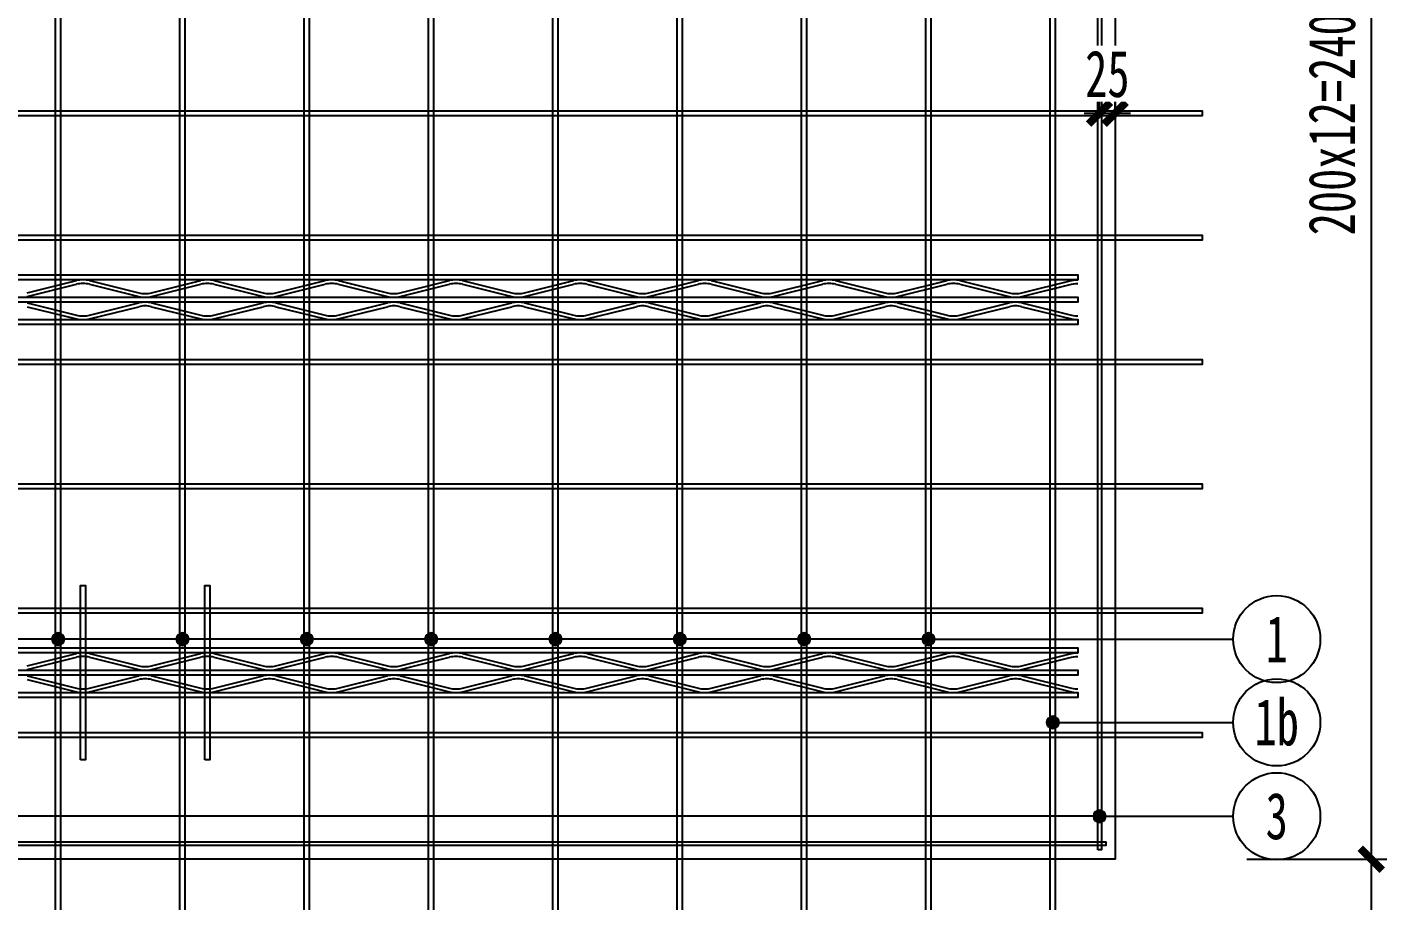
# Model space of a CAD drawing. Extents: x -524 to 129100, y -10500 to 1.
# Drawn here: x 6043 to 8230, y -8938 to -7532 of the extents above; entities that cross this region are included whole.
import ezdxf

# ---------------------------------------------------------------- set-up
doc = ezdxf.new("R2010")
doc.units = 0
doc.header["$LTSCALE"] = 250
doc.linetypes.add('BeePC_CENTER', pattern=[2, 1.25, -0.25, 0.25, -0.25])
doc.layers.get('0').update_dxf_attribs({"linetype": 'CONTINUOUS'})
doc.layers.get('Defpoints').update_dxf_attribs({"linetype": 'CONTINUOUS'})
for name, color, linetype in [('BeePC-CC', 171, 'CONTINUOUS'), ('BeePC-CCBZ', 110, 'CONTINUOUS'), ('BeePC-GJ-LEVEL', 141, 'CONTINUOUS'), ('BeePC-GJ-Truss', 185, 'CONTINUOUS'), ('BeePC-TONG-ZT', 50, 'CONTINUOUS')]:
    doc.layers.add(name, color=color, linetype=linetype)
doc.styles.add('BeePC_Dim', font='simfang.ttf', dxfattribs={"width": 0.7})
doc.styles.add('通用样式', font='simfang.ttf', dxfattribs={"width": 0.7})
doc.dimstyles.new('BeePC_DIM_25_25', dxfattribs={"dimtxt": 75, "dimasz": 25, "dimexe": 25, "dimexo": 0, "dimgap": 25, "dimtad": 1, "dimdec": 0, "dimzin": 0, "dimdsep": 46, "dimtxsty": 'BeePC_Dim', "dimblk": 'ARCHTICK', "dimcen": 0, "dimdle": 25, "dimclrt": 7, "dimadec": 0, "dimazin": 0, "dimtfac": 1, "dimtdec": 0, "dimtix": 1, "dimtmove": 2, "dimatfit": 3, "dimfxl": 250, "dimfxlon": 1, "dimtfill": 1, "dimtolj": 1, "dimtzin": 0, "dimarcsym": 0})

# ---------------------------------------------------------------- blocks, each defined once
blk = doc.blocks.new('_ArchTick')
at = {"color": 0, "linetype": 'ByBlock', "const_width": 0.5}
blk.add_lwpolyline([(-0.707, -0.707), (0.707, 0.707)], dxfattribs=at)
blk = doc.blocks.new('*D16')
at = {"layer": 'BeePC-CCBZ', "color": 0, "lineweight": -2, "transparency": 16777216}
for p, q in [((292.6, -9417.9), (292.6, -9642.9)), ((7692.6, -9417.9), (7692.6, -9642.9)), ((267.6, -9617.9), (7717.6, -9617.9))]:
    blk.add_line(p, q, dxfattribs=at)
at = {"layer": 'Defpoints', "color": 0, "transparency": 16777216}
for p in [(7692.6, -8083.3), (292.6, -8321.8), (7692.6, -9617.9)]:
    blk.add_point(p, dxfattribs=at)
at = {"layer": 'BeePC-CCBZ', "color": 0, "lineweight": -2, "transparency": 16777216, "xscale": 25, "yscale": 25, "zscale": 25, "rotation": 180}
blk.add_blockref('_ArchTick', (292.6, -9617.9), dxfattribs=at)
at = {"layer": 'BeePC-CCBZ', "color": 0, "lineweight": -2, "transparency": 16777216, "xscale": 25, "yscale": 25, "zscale": 25}
blk.add_blockref('_ArchTick', (7692.6, -9617.9), dxfattribs=at)
at = {"layer": 'BeePC-CCBZ', "color": 7, "linetype": 'BeePC_CENTER', "transparency": 16777216, "insert": (3992.6, -9555), "char_height": 75, "attachment_point": 5, "style": 'BeePC_Dim', "bg_fill": 3, "box_fill_scale": 1.1, "bg_fill_color": 256, "bg_fill_true_color": 13158600, "bg_fill_transparency": 0}
blk.add_mtext('\\A1;200x37=7400', dxfattribs=at)
blk = doc.blocks.new('*D17')
at = {"layer": 'BeePC-CCBZ', "color": 0, "lineweight": -2, "transparency": 16777216}
for p, q in [((7692.6, -9417.9), (7692.6, -9642.9)), ((7792.8, -9417.9), (7792.8, -9642.9)), ((7667.6, -9617.9), (7817.8, -9617.9))]:
    blk.add_line(p, q, dxfattribs=at)
at = {"layer": 'Defpoints', "color": 0, "transparency": 16777216}
for p in [(7792.8, -7670.9), (7692.6, -8083.3), (7792.8, -9617.9)]:
    blk.add_point(p, dxfattribs=at)
at = {"layer": 'BeePC-CCBZ', "color": 0, "lineweight": -2, "transparency": 16777216, "xscale": 25, "yscale": 25, "zscale": 25, "rotation": 180}
blk.add_blockref('_ArchTick', (7692.6, -9617.9), dxfattribs=at)
at = {"layer": 'BeePC-CCBZ', "color": 0, "lineweight": -2, "transparency": 16777216, "xscale": 25, "yscale": 25, "zscale": 25}
blk.add_blockref('_ArchTick', (7792.8, -9617.9), dxfattribs=at)
at = {"layer": 'BeePC-CCBZ', "color": 7, "linetype": 'BeePC_CENTER', "transparency": 16777216, "insert": (7742.7, -9680.9), "char_height": 75, "attachment_point": 5, "style": 'BeePC_Dim', "bg_fill": 3, "box_fill_scale": 1.1, "bg_fill_color": 256, "bg_fill_true_color": 13158600, "bg_fill_transparency": 0}
blk.add_mtext('\\A1;100', dxfattribs=at)
blk = doc.blocks.new('*D18')
at = {"layer": 'BeePC-CCBZ', "color": 0, "lineweight": -2, "transparency": 16777216}
for p, q in [((7792.8, -9417.9), (7792.8, -9642.9)), ((7932.8, -9417.9), (7932.8, -9642.9)), ((7767.8, -9617.9), (7957.8, -9617.9))]:
    blk.add_line(p, q, dxfattribs=at)
at = {"layer": 'Defpoints', "color": 0, "transparency": 16777216}
for p in [(7932.8, -6870.9), (7792.8, -7670.9), (7932.8, -9617.9)]:
    blk.add_point(p, dxfattribs=at)
at = {"layer": 'BeePC-CCBZ', "color": 0, "lineweight": -2, "transparency": 16777216, "xscale": 25, "yscale": 25, "zscale": 25}
blk.add_blockref('_ArchTick', (7792.8, -9617.9), dxfattribs=at)
at = {"layer": 'BeePC-CCBZ', "color": 0, "lineweight": -2, "transparency": 16777216, "xscale": 25, "yscale": 25, "zscale": 25, "rotation": 180}
blk.add_blockref('_ArchTick', (7932.8, -9617.9), dxfattribs=at)
at = {"layer": 'BeePC-CCBZ', "color": 7, "linetype": 'BeePC_CENTER', "transparency": 16777216, "insert": (7862.8, -9555), "char_height": 75, "attachment_point": 5, "style": 'BeePC_Dim', "bg_fill": 3, "box_fill_scale": 1.1, "bg_fill_color": 256, "bg_fill_true_color": 13158600, "bg_fill_transparency": 0}
blk.add_mtext('\\A1;140', dxfattribs=at)
blk = doc.blocks.new('*D20')
at = {"layer": 'BeePC-CCBZ', "color": 0, "lineweight": -2, "transparency": 16777216}
for p, q in [((8204.8, -6445.9), (8204.8, -8895.9)), ((8004.8, -6470.9), (8229.8, -6470.9)), ((8004.8, -8870.9), (8229.8, -8870.9))]:
    blk.add_line(p, q, dxfattribs=at)
at = {"layer": 'Defpoints', "color": 0, "transparency": 16777216}
for p in [(3982.6, -6470.9), (3982.6, -8870.9), (8204.8, -8870.9)]:
    blk.add_point(p, dxfattribs=at)
at = {"layer": 'BeePC-CCBZ', "color": 0, "lineweight": -2, "transparency": 16777216, "xscale": 25, "yscale": 25, "zscale": 25}
for p, rotation in [((8204.8, -6470.9), 90), ((8204.8, -8870.9), 270)]:
    blk.add_blockref('_ArchTick', p, dxfattribs=dict(at, rotation=rotation))
at = {"layer": 'BeePC-CCBZ', "color": 7, "linetype": 'BeePC_CENTER', "transparency": 16777216, "insert": (8141.9, -7670.9), "char_height": 75, "attachment_point": 5, "rotation": 90, "style": 'BeePC_Dim', "bg_fill": 3, "box_fill_scale": 1.1, "bg_fill_color": 256, "bg_fill_true_color": 13158600, "bg_fill_transparency": 0}
blk.add_mtext('\\A1;200x12=2400', dxfattribs=at)
blk = doc.blocks.new('*D21')
at = {"layer": 'BeePC-CCBZ', "color": 0, "lineweight": -2, "transparency": 16777216}
for p, q in [((8204.8, -8845.9), (8204.8, -9370.9)), ((8004.8, -8870.9), (8229.8, -8870.9)), ((8004.8, -9345.9), (8229.8, -9345.9))]:
    blk.add_line(p, q, dxfattribs=at)
at = {"layer": 'Defpoints', "color": 0, "transparency": 16777216}
for p in [(3982.6, -8870.9), (492.6, -9345.9), (8204.8, -9345.9)]:
    blk.add_point(p, dxfattribs=at)
at = {"layer": 'BeePC-CCBZ', "color": 0, "lineweight": -2, "transparency": 16777216, "xscale": 25, "yscale": 25, "zscale": 25}
for p, rotation in [((8204.8, -8870.9), 90), ((8204.8, -9345.9), 270)]:
    blk.add_blockref('_ArchTick', p, dxfattribs=dict(at, rotation=rotation))
at = {"layer": 'BeePC-CCBZ', "color": 7, "linetype": 'BeePC_CENTER', "transparency": 16777216, "insert": (8141.9, -9108.4), "char_height": 75, "attachment_point": 5, "rotation": 90, "style": 'BeePC_Dim', "bg_fill": 3, "box_fill_scale": 1.1, "bg_fill_color": 256, "bg_fill_true_color": 13158600, "bg_fill_transparency": 0}
blk.add_mtext('\\A1;475', dxfattribs=at)
blk = doc.blocks.new('*D25')
at = {"layer": 'BeePC-CCBZ', "color": 0, "lineweight": -2, "transparency": 16777216}
for p, q in [((7767.8, -7670.9), (7767.8, -7645.9)), ((7792.8, -7670.9), (7792.8, -7645.9)), ((7742.8, -7670.9), (7817.8, -7670.9))]:
    blk.add_line(p, q, dxfattribs=at)
at = {"layer": 'Defpoints', "color": 0, "transparency": 16777216}
for p in [(7767.8, -7670.9), (7792.8, -7670.9), (7792.8, -7670.9)]:
    blk.add_point(p, dxfattribs=at)
at = {"layer": 'BeePC-CCBZ', "color": 0, "lineweight": -2, "transparency": 16777216, "xscale": 25, "yscale": 25, "zscale": 25}
blk.add_blockref('_ArchTick', (7767.8, -7670.9), dxfattribs=at)
at = {"layer": 'BeePC-CCBZ', "color": 0, "lineweight": -2, "transparency": 16777216, "xscale": 25, "yscale": 25, "zscale": 25, "rotation": 180}
blk.add_blockref('_ArchTick', (7792.8, -7670.9), dxfattribs=at)
at = {"layer": 'BeePC-CCBZ', "color": 7, "linetype": 'BeePC_CENTER', "transparency": 16777216, "insert": (7780.3, -7608), "char_height": 75, "attachment_point": 5, "style": 'BeePC_Dim', "bg_fill": 3, "box_fill_scale": 1.1, "bg_fill_color": 256, "bg_fill_true_color": 13158600, "bg_fill_transparency": 0}
blk.add_mtext('\\A1;25', dxfattribs=at)
blk = doc.blocks.new('BeePC_TagPoint')
h = blk.add_hatch(color=256)
edge = h.paths.add_edge_path(flags=0)
edge.add_arc((0, 0), 10, 0, 180)
edge.add_arc((0, 0), 10, 180, 360)
blk.add_lwpolyline([(10, 0, 1), (-10, 0, 1)], format="xyb", close=True)

msp = doc.modelspace()

# ---------------------------------------------------------------- linework, layer by layer
for points in [[(6128.6, -8710.9), (6128.6, -8430.9), (6136.6, -8430.9), (6136.6, -8710.9), (6128.6, -8710.9)], [(6328.6, -8710.9), (6328.6, -8430.9), (6336.6, -8430.9), (6336.6, -8710.9), (6328.6, -8710.9)]]:
    msp.add_lwpolyline(points)
at = {"layer": 'BeePC-GJ-LEVEL'}
for points in [[(6088.6, -9341.9), (6088.6, -6330.9), (6096.6, -6330.9), (6096.6, -9341.9)], [(6288.6, -9341.9), (6288.6, -6330.9), (6296.6, -6330.9), (6296.6, -9341.9)], [(6488.6, -9341.9), (6488.6, -6330.9), (6496.6, -6330.9), (6496.6, -9341.9)], [(6688.6, -9341.9), (6688.6, -6330.9), (6696.6, -6330.9), (6696.6, -9341.9)], [(6888.6, -9341.9), (6888.6, -6330.9), (6896.6, -6330.9), (6896.6, -9341.9)], [(7088.6, -9341.9), (7088.6, -6330.9), (7096.6, -6330.9), (7096.6, -9341.9)], [(7288.6, -9341.9), (7288.6, -6330.9), (7296.6, -6330.9), (7296.6, -9341.9)], [(7488.6, -9341.9), (7488.6, -6330.9), (7496.6, -6330.9), (7496.6, -9341.9)], [(7764.8, -8855.9), (7764.8, -6485.9), (7770.8, -6485.9), (7770.8, -8855.9), (7764.8, -8855.9)], [(-17.7, -7666.9), (7932.8, -7666.9), (7932.8, -7674.9), (-17.7, -7674.9), (-17.7, -7666.9)], [(-17.7, -7866.9), (7932.8, -7866.9), (7932.8, -7874.9), (-17.7, -7874.9), (-17.7, -7866.9)], [(-17.7, -8066.9), (7932.8, -8066.9), (7932.8, -8074.9), (-17.7, -8074.9), (-17.7, -8066.9)], [(-17.7, -8266.9), (7932.8, -8266.9), (7932.8, -8274.9), (-17.7, -8274.9), (-17.7, -8266.9)], [(-17.7, -8466.9), (7932.8, -8466.9), (7932.8, -8474.9), (-17.7, -8474.9), (-17.7, -8466.9)], [(-17.7, -8666.9), (7932.8, -8666.9), (7932.8, -8674.9), (-17.7, -8674.9), (-17.7, -8666.9)], [(187.3, -8842.9), (7777.8, -8842.9), (7777.8, -8848.9), (187.3, -8848.9), (187.3, -8842.9)]]:
    msp.add_lwpolyline(points, dxfattribs=at)
msp.add_lwpolyline([(7688.6, -9341.9), (7688.6, -7295.7, 0.041613), (7688.4, -7293.1), (7613.7, -6848.2, -0.041613), (7613.3, -6844.2), (7613.3, -6485.9), (7621.3, -6485.9), (7621.3, -6844.2, 0.041613), (7621.6, -6846.9), (7696.3, -7291.8, -0.041613), (7696.6, -7295.7), (7696.6, -9341.9)], format="xyb", dxfattribs=at)
at = {"layer": 'BeePC-GJ-Truss'}
for points in [[(232.6, -7930.9), (7732.6, -7930.9), (7732.6, -7938.9), (232.6, -7938.9), (232.6, -7930.9)], [(232.6, -7966.9), (7732.6, -7966.9), (7732.6, -7974.9), (232.6, -7974.9), (232.6, -7966.9), (236, -7966.8), (239.2, -7966.4), (242.8, -7965.8), (322.4, -7946.1)], [(6042.8, -7959.8), (6122.4, -7940.1)], [(6042.8, -7965.8), (6122.4, -7946.1)], [(6142.8, -7940.1), (6222.4, -7959.8)], [(6142.8, -7946.1), (6222.4, -7965.8)], [(6242.8, -7959.8), (6322.4, -7940.1)], [(6242.8, -7965.8), (6322.4, -7946.1)], [(6342.8, -7940.1), (6422.4, -7959.8)], [(6342.8, -7946.1), (6422.4, -7965.8)], [(6442.8, -7959.8), (6522.4, -7940.1)], [(6442.8, -7965.8), (6522.4, -7946.1)], [(6542.8, -7940.1), (6622.4, -7959.8)], [(6542.8, -7946.1), (6622.4, -7965.8)], [(6642.8, -7959.8), (6722.4, -7940.1)], [(6642.8, -7965.8), (6722.4, -7946.1)], [(6742.8, -7940.1), (6822.4, -7959.8)], [(6742.8, -7946.1), (6822.4, -7965.8)], [(6842.8, -7959.8), (6922.4, -7940.1)], [(6842.8, -7965.8), (6922.4, -7946.1)], [(6942.8, -7940.1), (7022.4, -7959.8)], [(6942.8, -7946.1), (7022.4, -7965.8)], [(7042.8, -7959.8), (7122.4, -7940.1)], [(7042.8, -7965.8), (7122.4, -7946.1)], [(7142.8, -7940.1), (7222.4, -7959.8)], [(7142.8, -7946.1), (7222.4, -7965.8)], [(7242.8, -7959.8), (7322.4, -7940.1)], [(7242.8, -7965.8), (7322.4, -7946.1)], [(7342.8, -7940.1), (7422.4, -7959.8)], [(7342.8, -7946.1), (7422.4, -7965.8)], [(7442.8, -7959.8), (7522.4, -7940.1)], [(7442.8, -7965.8), (7522.4, -7946.1)], [(7542.8, -7940.1), (7622.4, -7959.8)], [(7542.8, -7946.1), (7622.4, -7965.8)], [(7642.8, -7959.8), (7722.4, -7940.1), (7726, -7939.4), (7729.2, -7939.1), (7732.6, -7938.9)], [(7642.8, -7965.8), (7722.4, -7946.1), (7726.1, -7945.3), (7729.3, -7945), (7732.6, -7944.9)], [(6042.8, -7976.1), (6122.4, -7995.8)], [(6042.8, -7982.1), (6122.4, -8001.8)], [(6142.8, -7995.8), (6222.4, -7976.1)], [(6142.8, -8001.8), (6222.4, -7982.1)], [(6242.8, -7976.1), (6322.4, -7995.8)], [(6242.8, -7982.1), (6322.4, -8001.8)], [(6342.8, -7995.8), (6422.4, -7976.1)], [(6342.8, -8001.8), (6422.4, -7982.1)], [(6442.8, -7976.1), (6522.4, -7995.8)], [(6442.8, -7982.1), (6522.4, -8001.8)], [(6542.8, -7995.8), (6622.4, -7976.1)], [(6542.8, -8001.8), (6622.4, -7982.1)], [(6642.8, -7976.1), (6722.4, -7995.8)], [(6642.8, -7982.1), (6722.4, -8001.8)], [(6742.8, -7995.8), (6822.4, -7976.1)], [(6742.8, -8001.8), (6822.4, -7982.1)], [(6842.8, -7976.1), (6922.4, -7995.8)], [(6842.8, -7982.1), (6922.4, -8001.8)], [(6942.8, -7995.8), (7022.4, -7976.1)], [(6942.8, -8001.8), (7022.4, -7982.1)], [(7042.8, -7976.1), (7122.4, -7995.8)], [(7042.8, -7982.1), (7122.4, -8001.8)], [(7142.8, -7995.8), (7222.4, -7976.1)], [(7142.8, -8001.8), (7222.4, -7982.1)], [(7242.8, -7976.1), (7322.4, -7995.8)], [(7242.8, -7982.1), (7322.4, -8001.8)], [(7342.8, -7995.8), (7422.4, -7976.1)], [(7342.8, -8001.8), (7422.4, -7982.1)], [(7442.8, -7976.1), (7522.4, -7995.8)], [(7442.8, -7982.1), (7522.4, -8001.8)], [(7542.8, -7995.8), (7622.4, -7976.1)], [(7542.8, -8001.8), (7622.4, -7982.1)], [(7642.8, -7976.1), (7722.4, -7995.8), (7725.5, -7996.5), (7728.6, -7996.9), (7732.6, -7996.9)], [(7642.8, -7982.1), (7722.4, -8001.8), (7726, -8002.4), (7729.2, -8002.8), (7732.6, -8002.9)], [(232.6, -8002.9), (7732.6, -8002.9), (7732.6, -8010.9), (232.6, -8010.9), (232.6, -8002.9)], [(232.6, -8530.9), (7732.6, -8530.9), (7732.6, -8538.9), (232.6, -8538.9), (232.6, -8530.9)], [(232.6, -8566.9), (7732.6, -8566.9), (7732.6, -8574.9), (232.6, -8574.9), (232.6, -8566.9), (236, -8566.8), (239.2, -8566.4), (242.8, -8565.8), (322.4, -8546.1)], [(6042.8, -8559.8), (6122.4, -8540.1)], [(6042.8, -8565.8), (6122.4, -8546.1)], [(6142.8, -8540.1), (6222.4, -8559.8)], [(6142.8, -8546.1), (6222.4, -8565.8)], [(6242.8, -8559.8), (6322.4, -8540.1)], [(6242.8, -8565.8), (6322.4, -8546.1)], [(6342.8, -8540.1), (6422.4, -8559.8)], [(6342.8, -8546.1), (6422.4, -8565.8)], [(6442.8, -8559.8), (6522.4, -8540.1)], [(6442.8, -8565.8), (6522.4, -8546.1)], [(6542.8, -8540.1), (6622.4, -8559.8)], [(6542.8, -8546.1), (6622.4, -8565.8)], [(6642.8, -8559.8), (6722.4, -8540.1)], [(6642.8, -8565.8), (6722.4, -8546.1)], [(6742.8, -8540.1), (6822.4, -8559.8)], [(6742.8, -8546.1), (6822.4, -8565.8)], [(6842.8, -8559.8), (6922.4, -8540.1)], [(6842.8, -8565.8), (6922.4, -8546.1)], [(6942.8, -8540.1), (7022.4, -8559.8)], [(6942.8, -8546.1), (7022.4, -8565.8)], [(7042.8, -8559.8), (7122.4, -8540.1)], [(7042.8, -8565.8), (7122.4, -8546.1)], [(7142.8, -8540.1), (7222.4, -8559.8)], [(7142.8, -8546.1), (7222.4, -8565.8)], [(7242.8, -8559.8), (7322.4, -8540.1)], [(7242.8, -8565.8), (7322.4, -8546.1)], [(7342.8, -8540.1), (7422.4, -8559.8)], [(7342.8, -8546.1), (7422.4, -8565.8)], [(7442.8, -8559.8), (7522.4, -8540.1)], [(7442.8, -8565.8), (7522.4, -8546.1)], [(7542.8, -8540.1), (7622.4, -8559.8)], [(7542.8, -8546.1), (7622.4, -8565.8)], [(7642.8, -8559.8), (7722.4, -8540.1), (7726, -8539.4), (7729.2, -8539.1), (7732.6, -8538.9)], [(7642.8, -8565.8), (7722.4, -8546.1), (7726.1, -8545.3), (7729.3, -8545), (7732.6, -8544.9)], [(6042.8, -8576.1), (6122.4, -8595.8)], [(6042.8, -8582.1), (6122.4, -8601.8)], [(6142.8, -8595.8), (6222.4, -8576.1)], [(6142.8, -8601.8), (6222.4, -8582.1)], [(6242.8, -8576.1), (6322.4, -8595.8)], [(6242.8, -8582.1), (6322.4, -8601.8)], [(6342.8, -8595.8), (6422.4, -8576.1)], [(6342.8, -8601.8), (6422.4, -8582.1)], [(6442.8, -8576.1), (6522.4, -8595.8)], [(6442.8, -8582.1), (6522.4, -8601.8)], [(6542.8, -8595.8), (6622.4, -8576.1)], [(6542.8, -8601.8), (6622.4, -8582.1)], [(6642.8, -8576.1), (6722.4, -8595.8)], [(6642.8, -8582.1), (6722.4, -8601.8)], [(6742.8, -8595.8), (6822.4, -8576.1)], [(6742.8, -8601.8), (6822.4, -8582.1)], [(6842.8, -8576.1), (6922.4, -8595.8)], [(6842.8, -8582.1), (6922.4, -8601.8)], [(6942.8, -8595.8), (7022.4, -8576.1)], [(6942.8, -8601.8), (7022.4, -8582.1)], [(7042.8, -8576.1), (7122.4, -8595.8)], [(7042.8, -8582.1), (7122.4, -8601.8)], [(7142.8, -8595.8), (7222.4, -8576.1)], [(7142.8, -8601.8), (7222.4, -8582.1)], [(7242.8, -8576.1), (7322.4, -8595.8)], [(7242.8, -8582.1), (7322.4, -8601.8)], [(7342.8, -8595.8), (7422.4, -8576.1)], [(7342.8, -8601.8), (7422.4, -8582.1)], [(7442.8, -8576.1), (7522.4, -8595.8)], [(7442.8, -8582.1), (7522.4, -8601.8)], [(7542.8, -8595.8), (7622.4, -8576.1)], [(7542.8, -8601.8), (7622.4, -8582.1)], [(7642.8, -8576.1), (7722.4, -8595.8), (7725.5, -8596.5), (7728.6, -8596.9), (7732.6, -8596.9)], [(7642.8, -8582.1), (7722.4, -8601.8), (7726, -8602.4), (7729.2, -8602.8), (7732.6, -8602.9)], [(232.6, -8602.9), (7732.6, -8602.9), (7732.6, -8610.9), (232.6, -8610.9), (232.6, -8602.9)]]:
    msp.add_lwpolyline(points, dxfattribs=at)
for centre, major_axis, start_param, end_param in [((6133.8, -7944.1), (18, 0), 1.635672, 2.256488), ((6131.4, -7948.4), (12, 0), 1.470144, 2.422017), ((6131.4, -7944.1), (18, 0), 0.885104, 1.50592), ((6133.8, -7948.4), (12, 0), 0.719576, 1.671449), ((6231.4, -7957.5), (12, 0), 3.861169, 4.813041), ((6233.8, -7957.5), (12, 0), 4.611737, 5.563609), ((6333.8, -7944.1), (18, 0), 1.635672, 2.256488), ((6331.4, -7948.4), (12, 0), 1.470144, 2.422017), ((6331.4, -7944.1), (18, 0), 0.885104, 1.50592), ((6333.8, -7948.4), (12, 0), 0.719576, 1.671449), ((6431.4, -7957.5), (12, 0), 3.861169, 4.813041), ((6433.8, -7957.5), (12, 0), 4.611737, 5.563609), ((6533.8, -7944.1), (18, 0), 1.635672, 2.256488), ((6531.4, -7948.4), (12, 0), 1.470144, 2.422017), ((6531.4, -7944.1), (18, 0), 0.885104, 1.50592), ((6533.8, -7948.4), (12, 0), 0.719576, 1.671449), ((6631.4, -7957.5), (12, 0), 3.861169, 4.813041), ((6633.8, -7957.5), (12, 0), 4.611737, 5.563609), ((6733.8, -7944.1), (18, 0), 1.635672, 2.256488), ((6731.4, -7948.4), (12, 0), 1.470144, 2.422017), ((6731.4, -7944.1), (18, 0), 0.885104, 1.50592), ((6733.8, -7948.4), (12, 0), 0.719576, 1.671449), ((6831.4, -7957.5), (12, 0), 3.861169, 4.813041), ((6833.8, -7957.5), (12, 0), 4.611737, 5.563609), ((6933.8, -7944.1), (18, 0), 1.635672, 2.256488), ((6931.4, -7948.4), (12, 0), 1.470144, 2.422017), ((6931.4, -7944.1), (18, 0), 0.885104, 1.50592), ((6933.8, -7948.4), (12, 0), 0.719576, 1.671449), ((7031.4, -7957.5), (12, 0), 3.861169, 4.813041), ((7033.8, -7957.5), (12, 0), 4.611737, 5.563609), ((7133.8, -7944.1), (18, 0), 1.635672, 2.256488), ((7131.4, -7948.4), (12, 0), 1.470144, 2.422017), ((7131.4, -7944.1), (18, 0), 0.885104, 1.50592), ((7133.8, -7948.4), (12, 0), 0.719576, 1.671449), ((7231.4, -7957.5), (12, 0), 3.861169, 4.813041), ((7233.8, -7957.5), (12, 0), 4.611737, 5.563609), ((7333.8, -7944.1), (18, 0), 1.635672, 2.256488), ((7331.4, -7948.4), (12, 0), 1.470144, 2.422017), ((7331.4, -7944.1), (18, 0), 0.885104, 1.50592), ((7333.8, -7948.4), (12, 0), 0.719576, 1.671449), ((7431.4, -7957.5), (12, 0), 3.861169, 4.813041), ((7433.8, -7957.5), (12, 0), 4.611737, 5.563609), ((7533.8, -7944.1), (18, 0), 1.635672, 2.256488), ((7531.4, -7948.4), (12, 0), 1.470144, 2.422017), ((7531.4, -7944.1), (18, 0), 0.885104, 1.50592), ((7533.8, -7948.4), (12, 0), 0.719576, 1.671449), ((7631.4, -7957.5), (12, 0), 3.861169, 4.813041), ((7633.8, -7957.5), (12, 0), 4.611737, 5.563609), ((6233.8, -7961.8), (18, 0), 4.026697, 4.647513), ((6233.8, -7980.1), (18, 0), 1.635672, 2.256488), ((6231.4, -7984.4), (12, 0), 1.470144, 2.422017), ((6231.4, -7961.8), (18, 0), 4.777265, 5.398081), ((6231.4, -7980.1), (18, 0), 0.885104, 1.50592), ((6233.8, -7984.4), (12, 0), 0.719576, 1.671449), ((6433.8, -7961.8), (18, 0), 4.026697, 4.647513), ((6433.8, -7980.1), (18, 0), 1.635672, 2.256488), ((6431.4, -7984.4), (12, 0), 1.470144, 2.422017), ((6431.4, -7961.8), (18, 0), 4.777265, 5.398081), ((6431.4, -7980.1), (18, 0), 0.885104, 1.50592), ((6433.8, -7984.4), (12, 0), 0.719576, 1.671449), ((6633.8, -7961.8), (18, 0), 4.026697, 4.647513), ((6633.8, -7980.1), (18, 0), 1.635672, 2.256488), ((6631.4, -7984.4), (12, 0), 1.470144, 2.422017), ((6631.4, -7961.8), (18, 0), 4.777265, 5.398081), ((6631.4, -7980.1), (18, 0), 0.885104, 1.50592), ((6633.8, -7984.4), (12, 0), 0.719576, 1.671449), ((6833.8, -7961.8), (18, 0), 4.026697, 4.647513), ((6833.8, -7980.1), (18, 0), 1.635672, 2.256488), ((6831.4, -7984.4), (12, 0), 1.470144, 2.422017), ((6831.4, -7961.8), (18, 0), 4.777265, 5.398081), ((6831.4, -7980.1), (18, 0), 0.885104, 1.50592), ((6833.8, -7984.4), (12, 0), 0.719576, 1.671449), ((7033.8, -7961.8), (18, 0), 4.026697, 4.647513), ((7033.8, -7980.1), (18, 0), 1.635672, 2.256488), ((7031.4, -7984.4), (12, 0), 1.470144, 2.422017), ((7031.4, -7961.8), (18, 0), 4.777265, 5.398081), ((7031.4, -7980.1), (18, 0), 0.885104, 1.50592), ((7033.8, -7984.4), (12, 0), 0.719576, 1.671449), ((7233.8, -7961.8), (18, 0), 4.026697, 4.647513), ((7233.8, -7980.1), (18, 0), 1.635672, 2.256488), ((7231.4, -7984.4), (12, 0), 1.470144, 2.422017), ((7231.4, -7961.8), (18, 0), 4.777265, 5.398081), ((7231.4, -7980.1), (18, 0), 0.885104, 1.50592), ((7233.8, -7984.4), (12, 0), 0.719576, 1.671449), ((7433.8, -7961.8), (18, 0), 4.026697, 4.647513), ((7433.8, -7980.1), (18, 0), 1.635672, 2.256488), ((7431.4, -7984.4), (12, 0), 1.470144, 2.422017), ((7431.4, -7961.8), (18, 0), 4.777265, 5.398081), ((7431.4, -7980.1), (18, 0), 0.885104, 1.50592), ((7433.8, -7984.4), (12, 0), 0.719576, 1.671449), ((7633.8, -7961.8), (18, 0), 4.026697, 4.647513), ((7633.8, -7980.1), (18, 0), 1.635672, 2.256488), ((7631.4, -7984.4), (12, 0), 1.470144, 2.422017), ((7631.4, -7961.8), (18, 0), 4.777265, 5.398081), ((7631.4, -7980.1), (18, 0), 0.885104, 1.50592), ((7633.8, -7984.4), (12, 0), 0.719576, 1.671449), ((6131.4, -7993.5), (12, 0), 3.861169, 4.813041), ((6133.8, -7997.8), (18, 0), 4.026697, 4.647513), ((6133.8, -7993.5), (12, 0), 4.611737, 5.563609), ((6131.4, -7997.8), (18, 0), 4.777265, 5.398081), ((6331.4, -7993.5), (12, 0), 3.861169, 4.813041), ((6333.8, -7997.8), (18, 0), 4.026697, 4.647513), ((6333.8, -7993.5), (12, 0), 4.611737, 5.563609), ((6331.4, -7997.8), (18, 0), 4.777265, 5.398081), ((6531.4, -7993.5), (12, 0), 3.861169, 4.813041), ((6533.8, -7997.8), (18, 0), 4.026697, 4.647513), ((6533.8, -7993.5), (12, 0), 4.611737, 5.563609), ((6531.4, -7997.8), (18, 0), 4.777265, 5.398081), ((6731.4, -7993.5), (12, 0), 3.861169, 4.813041), ((6733.8, -7997.8), (18, 0), 4.026697, 4.647513), ((6733.8, -7993.5), (12, 0), 4.611737, 5.563609), ((6731.4, -7997.8), (18, 0), 4.777265, 5.398081), ((6931.4, -7993.5), (12, 0), 3.861169, 4.813041), ((6933.8, -7997.8), (18, 0), 4.026697, 4.647513), ((6933.8, -7993.5), (12, 0), 4.611737, 5.563609), ((6931.4, -7997.8), (18, 0), 4.777265, 5.398081), ((7131.4, -7993.5), (12, 0), 3.861169, 4.813041), ((7133.8, -7997.8), (18, 0), 4.026697, 4.647513), ((7133.8, -7993.5), (12, 0), 4.611737, 5.563609), ((7131.4, -7997.8), (18, 0), 4.777265, 5.398081), ((7331.4, -7993.5), (12, 0), 3.861169, 4.813041), ((7333.8, -7997.8), (18, 0), 4.026697, 4.647513), ((7333.8, -7993.5), (12, 0), 4.611737, 5.563609), ((7331.4, -7997.8), (18, 0), 4.777265, 5.398081), ((7531.4, -7993.5), (12, 0), 3.861169, 4.813041), ((7533.8, -7997.8), (18, 0), 4.026697, 4.647513), ((7533.8, -7993.5), (12, 0), 4.611737, 5.563609), ((7531.4, -7997.8), (18, 0), 4.777265, 5.398081), ((6133.8, -8544.1), (18, 0), 1.635672, 2.256488), ((6131.4, -8548.4), (12, 0), 1.470144, 2.422017), ((6131.4, -8544.1), (18, 0), 0.885104, 1.50592), ((6133.8, -8548.4), (12, 0), 0.719576, 1.671449), ((6333.8, -8544.1), (18, 0), 1.635672, 2.256488), ((6331.4, -8548.4), (12, 0), 1.470144, 2.422017), ((6331.4, -8544.1), (18, 0), 0.885104, 1.50592), ((6333.8, -8548.4), (12, 0), 0.719576, 1.671449), ((6533.8, -8544.1), (18, 0), 1.635672, 2.256488), ((6531.4, -8548.4), (12, 0), 1.470144, 2.422017), ((6531.4, -8544.1), (18, 0), 0.885104, 1.50592), ((6533.8, -8548.4), (12, 0), 0.719576, 1.671449), ((6733.8, -8544.1), (18, 0), 1.635672, 2.256488), ((6731.4, -8548.4), (12, 0), 1.470144, 2.422017), ((6731.4, -8544.1), (18, 0), 0.885104, 1.50592), ((6733.8, -8548.4), (12, 0), 0.719576, 1.671449), ((6933.8, -8544.1), (18, 0), 1.635672, 2.256488), ((6931.4, -8548.4), (12, 0), 1.470144, 2.422017), ((6931.4, -8544.1), (18, 0), 0.885104, 1.50592), ((6933.8, -8548.4), (12, 0), 0.719576, 1.671449), ((7133.8, -8544.1), (18, 0), 1.635672, 2.256488), ((7131.4, -8548.4), (12, 0), 1.470144, 2.422017), ((7131.4, -8544.1), (18, 0), 0.885104, 1.50592), ((7133.8, -8548.4), (12, 0), 0.719576, 1.671449), ((7333.8, -8544.1), (18, 0), 1.635672, 2.256488), ((7331.4, -8548.4), (12, 0), 1.470144, 2.422017), ((7331.4, -8544.1), (18, 0), 0.885104, 1.50592), ((7333.8, -8548.4), (12, 0), 0.719576, 1.671449), ((7533.8, -8544.1), (18, 0), 1.635672, 2.256488), ((7531.4, -8548.4), (12, 0), 1.470144, 2.422017), ((7531.4, -8544.1), (18, 0), 0.885104, 1.50592), ((7533.8, -8548.4), (12, 0), 0.719576, 1.671449), ((6231.4, -8557.5), (12, 0), 3.861169, 4.813041), ((6233.8, -8561.8), (18, 0), 4.026697, 4.647513), ((6233.8, -8557.5), (12, 0), 4.611737, 5.563609), ((6231.4, -8561.8), (18, 0), 4.777265, 5.398081), ((6431.4, -8557.5), (12, 0), 3.861169, 4.813041), ((6433.8, -8561.8), (18, 0), 4.026697, 4.647513), ((6433.8, -8557.5), (12, 0), 4.611737, 5.563609), ((6431.4, -8561.8), (18, 0), 4.777265, 5.398081), ((6631.4, -8557.5), (12, 0), 3.861169, 4.813041), ((6633.8, -8561.8), (18, 0), 4.026697, 4.647513), ((6633.8, -8557.5), (12, 0), 4.611737, 5.563609), ((6631.4, -8561.8), (18, 0), 4.777265, 5.398081), ((6831.4, -8557.5), (12, 0), 3.861169, 4.813041), ((6833.8, -8561.8), (18, 0), 4.026697, 4.647513), ((6833.8, -8557.5), (12, 0), 4.611737, 5.563609), ((6831.4, -8561.8), (18, 0), 4.777265, 5.398081), ((7031.4, -8557.5), (12, 0), 3.861169, 4.813041), ((7033.8, -8561.8), (18, 0), 4.026697, 4.647513), ((7033.8, -8557.5), (12, 0), 4.611737, 5.563609), ((7031.4, -8561.8), (18, 0), 4.777265, 5.398081), ((7231.4, -8557.5), (12, 0), 3.861169, 4.813041), ((7233.8, -8561.8), (18, 0), 4.026697, 4.647513), ((7233.8, -8557.5), (12, 0), 4.611737, 5.563609), ((7231.4, -8561.8), (18, 0), 4.777265, 5.398081), ((7431.4, -8557.5), (12, 0), 3.861169, 4.813041), ((7433.8, -8561.8), (18, 0), 4.026697, 4.647513), ((7433.8, -8557.5), (12, 0), 4.611737, 5.563609), ((7431.4, -8561.8), (18, 0), 4.777265, 5.398081), ((7631.4, -8557.5), (12, 0), 3.861169, 4.813041), ((7633.8, -8561.8), (18, 0), 4.026697, 4.647513), ((7633.8, -8557.5), (12, 0), 4.611737, 5.563609), ((7631.4, -8561.8), (18, 0), 4.777265, 5.398081), ((6233.8, -8580.1), (18, 0), 1.635672, 2.256488), ((6231.4, -8584.4), (12, 0), 1.470144, 2.422017), ((6231.4, -8580.1), (18, 0), 0.885104, 1.50592), ((6233.8, -8584.4), (12, 0), 0.719576, 1.671449), ((6433.8, -8580.1), (18, 0), 1.635672, 2.256488), ((6431.4, -8584.4), (12, 0), 1.470144, 2.422017), ((6431.4, -8580.1), (18, 0), 0.885104, 1.50592), ((6433.8, -8584.4), (12, 0), 0.719576, 1.671449), ((6633.8, -8580.1), (18, 0), 1.635672, 2.256488), ((6631.4, -8584.4), (12, 0), 1.470144, 2.422017), ((6631.4, -8580.1), (18, 0), 0.885104, 1.50592), ((6633.8, -8584.4), (12, 0), 0.719576, 1.671449), ((6833.8, -8580.1), (18, 0), 1.635672, 2.256488), ((6831.4, -8584.4), (12, 0), 1.470144, 2.422017), ((6831.4, -8580.1), (18, 0), 0.885104, 1.50592), ((6833.8, -8584.4), (12, 0), 0.719576, 1.671449), ((7033.8, -8580.1), (18, 0), 1.635672, 2.256488), ((7031.4, -8584.4), (12, 0), 1.470144, 2.422017), ((7031.4, -8580.1), (18, 0), 0.885104, 1.50592), ((7033.8, -8584.4), (12, 0), 0.719576, 1.671449), ((7233.8, -8580.1), (18, 0), 1.635672, 2.256488), ((7231.4, -8584.4), (12, 0), 1.470144, 2.422017), ((7231.4, -8580.1), (18, 0), 0.885104, 1.50592), ((7233.8, -8584.4), (12, 0), 0.719576, 1.671449), ((7433.8, -8580.1), (18, 0), 1.635672, 2.256488), ((7431.4, -8584.4), (12, 0), 1.470144, 2.422017), ((7431.4, -8580.1), (18, 0), 0.885104, 1.50592), ((7433.8, -8584.4), (12, 0), 0.719576, 1.671449), ((7633.8, -8580.1), (18, 0), 1.635672, 2.256488), ((7631.4, -8584.4), (12, 0), 1.470144, 2.422017), ((7631.4, -8580.1), (18, 0), 0.885104, 1.50592), ((7633.8, -8584.4), (12, 0), 0.719576, 1.671449), ((6131.4, -8593.5), (12, 0), 3.861169, 4.813041), ((6133.8, -8597.8), (18, 0), 4.026697, 4.647513), ((6133.8, -8593.5), (12, 0), 4.611737, 5.563609), ((6131.4, -8597.8), (18, 0), 4.777265, 5.398081), ((6331.4, -8593.5), (12, 0), 3.861169, 4.813041), ((6333.8, -8597.8), (18, 0), 4.026697, 4.647513), ((6333.8, -8593.5), (12, 0), 4.611737, 5.563609), ((6331.4, -8597.8), (18, 0), 4.777265, 5.398081), ((6531.4, -8593.5), (12, 0), 3.861169, 4.813041), ((6533.8, -8597.8), (18, 0), 4.026697, 4.647513), ((6533.8, -8593.5), (12, 0), 4.611737, 5.563609), ((6531.4, -8597.8), (18, 0), 4.777265, 5.398081), ((6731.4, -8593.5), (12, 0), 3.861169, 4.813041), ((6733.8, -8597.8), (18, 0), 4.026697, 4.647513), ((6733.8, -8593.5), (12, 0), 4.611737, 5.563609), ((6731.4, -8597.8), (18, 0), 4.777265, 5.398081), ((6931.4, -8593.5), (12, 0), 3.861169, 4.813041), ((6933.8, -8597.8), (18, 0), 4.026697, 4.647513), ((6933.8, -8593.5), (12, 0), 4.611737, 5.563609), ((6931.4, -8597.8), (18, 0), 4.777265, 5.398081), ((7131.4, -8593.5), (12, 0), 3.861169, 4.813041), ((7133.8, -8597.8), (18, 0), 4.026697, 4.647513), ((7133.8, -8593.5), (12, 0), 4.611737, 5.563609), ((7131.4, -8597.8), (18, 0), 4.777265, 5.398081), ((7331.4, -8593.5), (12, 0), 3.861169, 4.813041), ((7333.8, -8597.8), (18, 0), 4.026697, 4.647513), ((7333.8, -8593.5), (12, 0), 4.611737, 5.563609), ((7331.4, -8597.8), (18, 0), 4.777265, 5.398081), ((7531.4, -8593.5), (12, 0), 3.861169, 4.813041), ((7533.8, -8597.8), (18, 0), 4.026697, 4.647513), ((7533.8, -8593.5), (12, 0), 4.611737, 5.563609), ((7531.4, -8597.8), (18, 0), 4.777265, 5.398081)]:
    msp.add_ellipse(centre, major_axis=major_axis, ratio=0.288551, start_param=start_param, end_param=end_param, dxfattribs=at)
at = {"layer": 'BeePC-TONG-ZT'}
msp.add_lwpolyline([(7792.8, -6820.9), (7792.8, -8870.9), (172.3, -8870.9), (172.3, -6820.9), (422.3, -6820.9), (422.3, -6470.9), (7642.3, -6470.9), (7642.3, -6820.9), (7792.8, -6820.9)], dxfattribs=at)

# ---------------------------------------------------------------- next in the draw order: dimensions: what is measured, and where the dimension line sits
at = {"layer": 'BeePC-CCBZ'}
dim = msp.add_linear_dim(base=(7692.6, -9617.9), p1=(292.6, -8321.8), p2=(7692.6, -8083.3), angle=0, text='200x37=7400', dimstyle='BeePC_DIM_25_25', override={"dimfxl": 200}, dxfattribs=at)
dim.commit()
dim.dimension.update_dxf_attribs({"geometry": '*D16', "text_midpoint": (3992.6, -9555)})

# ---------------------------------------------------------------- next in the draw order: dimensions: what is measured, and where the dimension line sits
dim = msp.add_linear_dim(base=(7792.8, -9617.9, 0), p1=(7692.6, -8083.3), p2=(7792.8, -7670.9), angle=0, dimstyle='BeePC_DIM_25_25', override={"dimfxl": 200}, dxfattribs=at)
dim.commit()
dim.dimension.update_dxf_attribs({"geometry": '*D17', "text_midpoint": (7742.7, -9680.9, 0), "dimtype": 160})

# ---------------------------------------------------------------- next in the draw order: dimensions: what is measured, and where the dimension line sits
dim = msp.add_linear_dim(base=(7932.8, -9617.9), p1=(7792.8, -7670.9), p2=(7932.8, -6870.9), angle=0, dimstyle='BeePC_DIM_25_25', override={"dimfxl": 200}, dxfattribs=at)
dim.commit()
dim.dimension.update_dxf_attribs({"geometry": '*D18', "text_midpoint": (7862.8, -9555)})

# ---------------------------------------------------------------- next in the draw order: dimensions: what is measured, and where the dimension line sits
dim = msp.add_linear_dim(base=(8204.8, -8870.9), p1=(3982.6, -6470.9), p2=(3982.6, -8870.9), angle=90, text='200x12=2400', dimstyle='BeePC_DIM_25_25', override={"dimfxl": 200}, dxfattribs=at)
dim.commit()
dim.dimension.update_dxf_attribs({"geometry": '*D20', "text_midpoint": (8141.9, -7670.9)})

# ---------------------------------------------------------------- next in the draw order: linework, layer by layer
at = {"layer": 'BeePC-CC'}
for p, q in [((6092.6, -8516.9), (5892.6, -8516.9)), ((6292.6, -8516.9), (6092.6, -8516.9)), ((6492.6, -8516.9), (6292.6, -8516.9)), ((6692.6, -8516.9), (6492.6, -8516.9)), ((6892.6, -8516.9), (6692.6, -8516.9)), ((7092.6, -8516.9), (6892.6, -8516.9)), ((7292.6, -8516.9), (7092.6, -8516.9)), ((7492.6, -8516.9), (7292.6, -8516.9)), ((7492.6, -8516.9), (7982.8, -8516.9)), ((7692.6, -8650.9), (7982.8, -8650.9)), ((7767.8, -8801.9), (197.3, -8801.9)), ((7767.8, -8801.9), (7982.8, -8801.9))]:
    msp.add_line(p, q, dxfattribs=at)
for centre in [(8052.8, -8516.9), (8052.8, -8650.9)]:
    msp.add_circle(centre, 70, dxfattribs=at)

# ---------------------------------------------------------------- next in the draw order: block references
for p in [(6092.6, -8516.9), (6292.6, -8516.9), (6492.6, -8516.9), (6692.6, -8516.9), (6892.6, -8516.9), (7092.6, -8516.9), (7292.6, -8516.9), (7492.6, -8516.9), (7692.6, -8650.9), (7767.8, -8801.9)]:
    msp.add_blockref('BeePC_TagPoint', p, dxfattribs=at)

# ---------------------------------------------------------------- next in the draw order: texts
at = {"layer": 'BeePC-CC', "char_height": 75, "attachment_point": 5, "style": '通用样式'}
for s, insert in [('1', (8052.8, -8516.9)), ('1b', (8052.8, -8650.9))]:
    msp.add_mtext(s, dxfattribs=dict(at, insert=insert))

# ---------------------------------------------------------------- next in the draw order: dimensions: what is measured, and where the dimension line sits
at = {"layer": 'BeePC-CCBZ'}
for base, p1, p2, angle, override, picture, middle in [((7792.8, -7670.9), (7767.8, -7670.9), (7792.8, -7670.9), 0, {"dimfxl": 50}, '*D25', (7780.3, -7608)), ((8204.8, -9345.9), (3982.6, -8870.9), (492.6, -9345.9), 90, {"dimfxl": 200}, '*D21', (8141.9, -9108.4))]:
    dim = msp.add_linear_dim(base=base, p1=p1, p2=p2, angle=angle, dimstyle='BeePC_DIM_25_25', override=override, dxfattribs=at)
    dim.commit()
    dim.dimension.update_dxf_attribs({"geometry": picture, "text_midpoint": middle})

# ---------------------------------------------------------------- next in the draw order: linework, layer by layer
at = {"layer": 'BeePC-CC'}
msp.add_circle((8052.8, -8801.9), 70, dxfattribs=at)

# ---------------------------------------------------------------- next in the draw order: texts
at = {"layer": 'BeePC-CC', "insert": (8052.8, -8801.9), "char_height": 75, "attachment_point": 5, "style": '通用样式'}
msp.add_mtext('3', dxfattribs=at)

doc.saveas('drawing.dxf')
